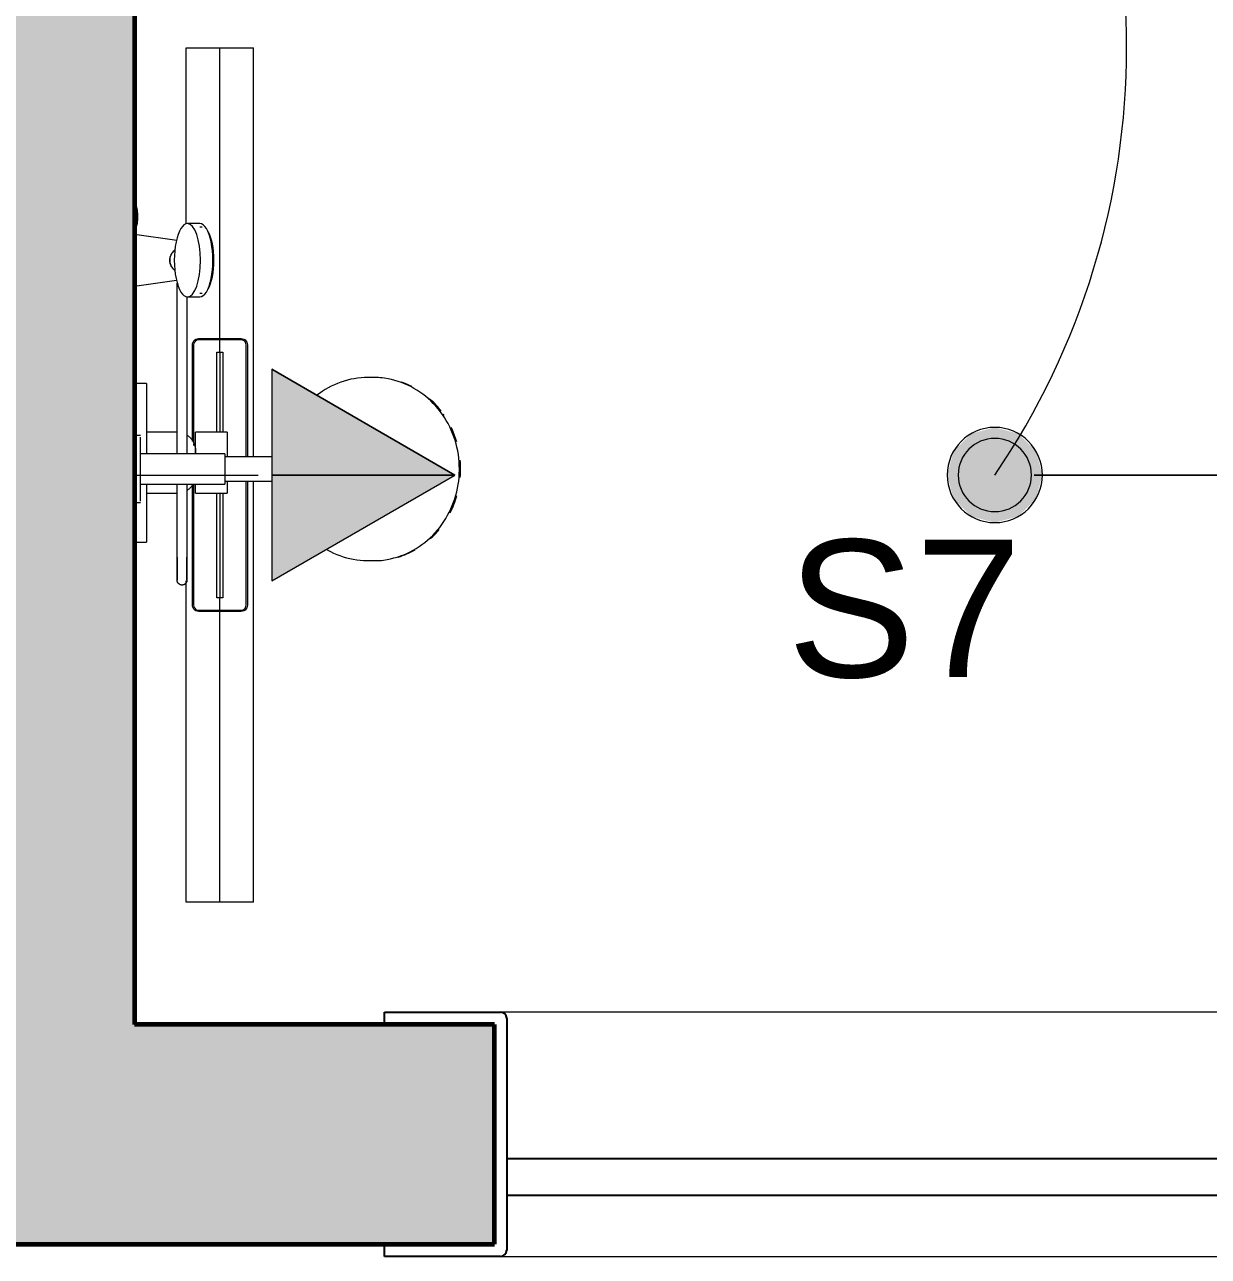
# Model space of a CAD drawing. Header units: millimetres. Extents: x -11245 to 8231, y -22520 to -3800.
# Drawn here: x 2295 to 3265, y -16520 to -15511 of the extents above; entities that cross this region are included whole.
import ezdxf

# ---------------------------------------------------------------- set-up
doc = ezdxf.new("R2010")
doc.units = ezdxf.units.MM
for name, color, linetype, lineweight in [('A-ANNO-DIMS', 211, 'Continuous', 9), ('A-ANNO-DIMS-75', 211, 'Continuous', 9), ('A-ANNO-NOTE', 131, 'Continuous', 9), ('A-DETL-THIN', 151, 'Continuous', 9), ('A-GLAZ', 151, 'Continuous', 9), ('A-WALL', 113, 'Continuous', 25), ('A-WALL-PATT', 111, 'Continuous', 25), ('E-LITE-EQPM', 33, 'Continuous', 9), ('G-ANNO-TEXT', 231, 'Continuous', 9), ('I-FURN', 30, 'Continuous', 9), ('P-SANR-FIXT', 6, 'Continuous', 9)]:
    doc.layers.add(name, color=color, linetype=linetype, lineweight=lineweight)
doc.styles.add('@Arial Unicode MS', font='ARIALUNI.TTF', dxfattribs={"height": 150})
doc.styles.add('Arial_1', font='arial.ttf', dxfattribs={"height": 112.5})
doc.dimstyles.new('CRT_-__Metros_-_Linha_de_chamada_3_5_mm', dxfattribs={"dimscale": 304.8, "dimtxt": 150.876728, "dimasz": 0.492126, "dimexe": 0.246063, "dimexo": 0.0625, "dimgap": 0.123031, "dimtad": 1, "dimlfac": 0.001, "dimrnd": 0.01, "dimzin": 0, "dimdsep": 46, "dimtxsty": '@Arial Unicode MS', "dimblk1": 'OBLIQUE', "dimblk2": 'OBLIQUE', "dimsah": 1, "dimcen": 0.09, "dimdle": 0.246063, "dimazin": 0, "dimtfac": 1, "dimtdec": 4, "dimtix": 1, "dimtmove": 0, "dimatfit": 3, "dimfxl": 1.476378, "dimfxlon": 1, "dimtvp": 1, "dimtolj": 1, "dimtzin": 0, "dimarcsym": 2})
doc.dimstyles.new('CRT_-__Metros_-_Linha_de_chamada_3_5_mm_1', dxfattribs={"dimscale": 304.8, "dimtxt": 150.876728, "dimasz": 0.492126, "dimexe": 0.246063, "dimexo": 0.0625, "dimgap": 0.123031, "dimtad": 1, "dimdec": 0, "dimlfac": 0.1, "dimdsep": 46, "dimtxsty": '@Arial Unicode MS', "dimblk1": 'OBLIQUE', "dimblk2": 'OBLIQUE', "dimsah": 1, "dimcen": 0.09, "dimdle": 0.246063, "dimazin": 0, "dimtfac": 1, "dimtdec": 4, "dimtix": 1, "dimtmove": 0, "dimatfit": 3, "dimfxl": 1.476378, "dimfxlon": 1, "dimtvp": 1, "dimtolj": 1, "dimtzin": 0, "dimarcsym": 2})

# ---------------------------------------------------------------- blocks, each defined once
blk = doc.blocks.new('Janela basculante e folha fixa - 80 x 160 cm-4197855-PONTOS ELÉTRICOS TÉRREO')
at = {"layer": 'A-GLAZ'}
for p, q in [((396.8, 100), (-413.2, 100)), ((401.8, -90), (401.8, 90)), ((-413.2, -100), (396.8, -100))]:
    blk.add_line(p, q, dxfattribs=at)
at = {"layer": 'A-GLAZ', "lineweight": 25}
for p, q in [((391.8, -95), (391.8, 95)), ((396.8, 100), (491.8, 100)), ((491.8, 100), (491.8, 90)), ((391.8, 50), (-408.2, 50)), ((391.8, 20), (391.8, 50)), ((-408.2, 20), (391.8, 20)), ((491.8, -90), (491.8, -100)), ((491.8, -100), (396.8, -100))]:
    blk.add_line(p, q, dxfattribs=at)
for centre, start, end in [((396.8, 95), 90, 180), ((396.8, -95), 180, 270)]:
    blk.add_arc(centre, 5, start, end, dxfattribs=at)
at = {"layer": 'A-GLAZ'}
for points, knots in [([(391.8, 95), (391.8, 95.4), (391.9, 96.1), (392.2, 96.9), (392.5, 97.5), (392.8, 98), (393, 98.3), (393.3, 98.6), (393.7, 98.9), (394, 99.2), (394.4, 99.4), (394.9, 99.6), (395.7, 99.9), (396.4, 100), (396.8, 100)], [-1, -1, -1, -1, -0.833333, -0.75, -0.666667, -0.583333, -0.541667, -0.5, -0.416667, -0.375, -0.333333, -0.25, -0.166667, 0, 0, 0, 0]), ([(396.8, -100), (396.4, -100), (395.7, -99.9), (394.9, -99.6), (394.4, -99.4), (394, -99.2), (393.7, -98.9), (393.3, -98.6), (393, -98.3), (392.8, -98), (392.5, -97.5), (392.2, -96.9), (391.9, -96.1), (391.8, -95.4), (391.8, -95)], [-1, -1, -1, -1, -0.833333, -0.75, -0.666667, -0.625, -0.583333, -0.5, -0.458333, -0.416667, -0.333333, -0.25, -0.166667, 0, 0, 0, 0])]:
    blk.add_open_spline(points, degree=3, knots=knots, dxfattribs=at)
blk = doc.blocks.new('Chuveiro Eden LEED - Único-4865366-PONTOS ELÉTRICOS TÉRREO')
at = {"layer": 'P-SANR-FIXT', "color": 55}
for p, q in [((-27.5, 0), (-27.5, -5)), ((-26.2, -5), (0, -5)), ((-12.5, -5), (-12.5, -74)), ((0, -5), (26.2, -5)), ((12.5, -74), (12.5, -5)), ((27.5, -5), (27.5, 0)), ((149.9, 0), (154.7, -34.4)), ((187.3, -34.6), (192.1, 0)), ((141, -43.4), (141, -53.6)), ((201, -53.6), (201, -43.4)), ((144, -53.6), (144, -55.5)), ((198, -55.5), (198, -53.6)), ((0, -74), (-12.5, -74)), ((-10, -74), (-10, -112.5)), ((12.5, -74), (0, -74)), ((10, -112.5), (10, -74)), ((-75, -191.3), (-75, -195.8)), ((75, -195.8), (75, -191.3)), ((-75, -196.1), (-75, -196.8)), ((75, -196.8), (75, -196.1))]:
    blk.add_line(p, q, dxfattribs=at)
at = {"layer": 'P-SANR-FIXT', "color": 55, "flags": 128}
for points in [[(179.1, -33), (178.9, -32.6), (178.6, -32.3), (178.3, -32), (178, -31.8), (177.7, -31.5), (177.4, -31.2), (177.1, -31), (176.8, -30.7), (176.5, -30.5), (176.1, -30.3), (175.8, -30.1), (175.4, -29.9), (175, -29.7), (174.7, -29.6), (174.3, -29.4), (173.9, -29.3), (173.5, -29.2), (173.1, -29.1), (172.7, -29), (172.3, -29), (171.9, -28.9), (171.5, -28.9), (171.1, -28.9), (170.7, -28.9), (170.3, -28.9), (169.9, -29), (169.5, -29), (169.1, -29.1), (168.7, -29.2), (168.3, -29.3), (167.9, -29.4), (167.5, -29.5), (167.2, -29.7), (166.8, -29.8), (166.4, -30), (166.1, -30.2), (165.7, -30.4), (165.4, -30.6), (165.1, -30.8), (164.7, -31.1), (164.4, -31.3), (164.1, -31.6), (163.8, -31.9), (163.6, -32.2), (163.3, -32.5), (163, -32.8)], [(-91, -43), (-91.2, -43), (-91.3, -43), (-91.5, -43), (-91.6, -42.9), (-91.8, -42.9), (-92, -42.9), (-92.1, -42.8), (-92.3, -42.8), (-92.4, -42.7), (-92.6, -42.7), (-92.7, -42.6), (-92.8, -42.5), (-93, -42.5), (-93.1, -42.4), (-93.3, -42.3), (-93.4, -42.2), (-93.5, -42.1), (-93.6, -42), (-93.8, -41.9), (-93.9, -41.8), (-94, -41.7), (-94.1, -41.5), (-94.2, -41.4), (-94.3, -41.3), (-94.4, -41.2), (-94.4, -41), (-94.5, -40.9), (-94.6, -40.7), (-94.7, -40.6), (-94.7, -40.4), (-94.8, -40.3), (-94.8, -40.1), (-94.9, -40), (-94.9, -39.8), (-94.9, -39.7), (-95, -39.5), (-95, -39.4), (-95, -39.2), (-95, -39), (-95, -38.9), (-95, -38.7), (-95, -38.6), (-95, -38.4), (-94.9, -38.2), (-94.9, -38.1), (-94.9, -37.9), (-94.8, -37.8), (-94.8, -37.6), (-94.7, -37.5), (-94.6, -37.3), (-94.6, -37.2), (-94.5, -37.1), (-94.4, -36.9), (-94.3, -36.8), (-94.2, -36.6), (-94.1, -36.5), (-94, -36.4), (-93.9, -36.3), (-93.8, -36.2), (-93.7, -36.1), (-93.6, -35.9), (-93.5, -35.8), (-93.3, -35.7), (-93.2, -35.7), (-93.1, -35.6), (-92.9, -35.5), (-92.8, -35.4), (-92.6, -35.4), (-92.5, -35.3), (-92.3, -35.2), (-92.2, -35.2), (-92, -35.1), (-91.9, -35.1), (-91.7, -35.1), (-91.6, -35), (-91.4, -35), (-91.2, -35), (-91.1, -35), (-91, -35)], [(-72.2, -35), (-74.8, -35), (-77.2, -35), (-79.5, -35), (-81.5, -35), (-83.4, -35), (-85, -35), (-86.5, -35), (-87.8, -35), (-88.8, -35), (-89.7, -35), (-90.3, -35), (-90.7, -35), (-91, -35), (-91, -35)], [(-91, -35), (-90.9, -35), (-90.6, -35), (-90.1, -35), (-89.3, -35), (-88.4, -35), (-87.2, -35), (-85.9, -35), (-84.3, -35), (-82.6, -35), (-80.7, -35), (-78.5, -35), (-76.2, -35), (-73.7, -35), (-71, -35), (-68.1, -35), (-65.1, -35), (-61.9, -35), (-58.5, -35), (-56.6, -35)], [(-72.2, -35), (-62.1, -35), (-52.8, -35), (-44.2, -35), (-36.3, -35), (-29.2, -35), (-22.8, -35), (-17.2, -35), (-12.5, -35)], [(12.6, -35), (17.7, -35), (22.9, -35), (28.1, -35), (33.3, -35), (38.6, -35), (43.8, -35), (49.1, -35), (54.3, -35), (59.5, -35), (64.6, -35), (69.8, -35), (74.8, -35), (79.9, -35), (84.8, -35), (89.7, -35), (94.5, -35), (99.2, -35), (103.9, -35), (108.4, -35), (112.8, -35), (117.1, -35), (121.3, -35), (125.3, -35), (129.2, -35), (133, -35), (136.6, -35), (140.1, -35), (143.4, -35), (146.5, -35), (149.5, -35), (152.3, -35)], [(-51.6, -43), (-53, -43), (-56.6, -43), (-60.1, -43), (-63.4, -43), (-66.5, -43), (-69.5, -43), (-72.3, -43), (-74.9, -43), (-77.3, -43), (-79.5, -43), (-81.6, -43), (-83.4, -43), (-85.1, -43), (-86.5, -43), (-87.8, -43), (-88.8, -43), (-89.7, -43), (-90.3, -43), (-90.8, -43), (-91, -43), (-91, -43)], [(-91, -43), (-90.9, -43), (-90.6, -43), (-90.1, -43), (-89.3, -43), (-88.4, -43), (-87.2, -43), (-85.9, -43), (-84.3, -43), (-82.6, -43), (-80.7, -43), (-78.5, -43), (-76.2, -43), (-73.7, -43), (-72.2, -43)], [(-12.5, -43), (-14.4, -43), (-19.6, -43), (-25.5, -43), (-32.2, -43), (-39.6, -43), (-47.8, -43), (-56.8, -43), (-66.4, -43), (-72.2, -43)], [(141.3, -43), (138.5, -43), (135, -43), (131.3, -43), (127.4, -43), (123.5, -43), (119.4, -43), (115.1, -43), (110.8, -43), (106.3, -43), (101.7, -43), (97.1, -43), (92.3, -43), (87.5, -43), (82.5, -43), (77.6, -43), (72.5, -43), (67.4, -43), (62.3, -43), (57.1, -43), (51.9, -43), (46.7, -43), (41.4, -43), (36.2, -43), (30.9, -43), (25.7, -43), (20.5, -43), (15.4, -43), (12.5, -43)], [(75, -191.3), (74.9, -188.5), (74.8, -185.7), (74.5, -182.9), (74, -180.1), (73.5, -177.3), (72.8, -174.5), (72.1, -171.8), (71.2, -169.1), (70.2, -166.4), (69.1, -163.8), (67.8, -161.2), (66.5, -158.7), (65.1, -156.2), (63.5, -153.8), (61.9, -151.5), (60.4, -149.5)], [(-66.1, -158), (-67.5, -160.6), (-68.8, -163.1), (-69.9, -165.7), (-70.9, -168.4), (-71.8, -171.1), (-72.6, -173.8), (-73.3, -176.5), (-73.9, -179.3), (-74.4, -182.1), (-74.7, -184.9), (-74.9, -187.7), (-75, -190.5), (-75, -191.3)], [(-75, -195.8), (-74.9, -198.6), (-74.8, -201.4), (-74.5, -204.2), (-74, -207), (-73.5, -209.8), (-72.8, -212.5), (-72.1, -215.3), (-71.2, -218), (-70.2, -220.6), (-69.1, -223.2), (-67.8, -225.8), (-66.5, -228.4), (-65.1, -230.8), (-63.5, -233.2), (-61.9, -235.6), (-60.1, -237.9), (-58.3, -240.1), (-56.4, -242.3), (-54.3, -244.4), (-52.2, -246.4), (-50, -248.3), (-47.8, -250.1), (-45.4, -251.9), (-43, -253.6), (-40.5, -255.1), (-37.9, -256.6), (-35.3, -258), (-32.7, -259.3), (-29.9, -260.4), (-27.2, -261.5), (-24.3, -262.5), (-21.5, -263.3), (-18.6, -264.1), (-15.7, -264.7), (-12.7, -265.3), (-9.8, -265.7), (-6.8, -266), (-3.8, -266.2), (-0.8, -266.3), (0, -266.3)], [(0, -266.3), (3, -266.2), (6, -266.1), (9, -265.8), (11.9, -265.4), (14.9, -264.9), (17.8, -264.3), (20.7, -263.6), (23.6, -262.7), (26.4, -261.8), (29.2, -260.7), (31.9, -259.6), (34.6, -258.3), (37.2, -257), (39.8, -255.5), (42.3, -254), (44.8, -252.4), (47.1, -250.6), (49.4, -248.8), (51.6, -246.9), (53.8, -244.9), (55.8, -242.9), (57.8, -240.7), (59.7, -238.5), (61.4, -236.2), (63.1, -233.9), (64.7, -231.5), (66.1, -229), (67.5, -226.5), (68.8, -223.9), (69.9, -221.3), (70.9, -218.7), (71.8, -216), (72.6, -213.3), (73.3, -210.5), (73.9, -207.8), (74.4, -205), (74.7, -202.2), (74.9, -199.3), (75, -196.5), (75, -195.8)]]:
    blk.add_lwpolyline(points, dxfattribs=at)
at = {"layer": 'P-SANR-FIXT', "color": 55}
for start, end in [(120, 138.3523), (40.5588, 60)]:
    blk.add_arc((171, -39), 10.1, start, end, dxfattribs=at)
for centre, major_axis, ratio, start_param, end_param in [((171, -43.4), (30, 0), 0.358368, 0, 3.141593), ((171, -43.4), (30, 0), 0.358368, 3.141593, 6.283185), ((171, -53.6), (-30, 0), 0.358368, 0, 3.141593), ((171, -55.5), (27, 0), 0.358368, 3.665191, 5.759587), ((0, -196.1), (75, 0), 0.939693, 3.069852, 3.086779), ((0, -196.1), (75, 0), 0.939693, 3.141593, 3.216912), ((0, -196.8), (75, 0), 0.939693, 3.141593, 3.22102), ((0, -196.8), (75, 0), 0.939693, 6.1947, 6.283185), ((0, -196.1), (75, 0), 0.939693, 6.207866, 6.283185), ((0, -196.8), (75, 0), 0.939693, 3.418987, 3.633124), ((0, -196.1), (75, 0), 0.939693, 3.430409, 3.632686), ((0, -196.8), (75, 0), 0.939693, 5.833936, 5.962879), ((0, -196.1), (75, 0), 0.939693, 5.838912, 5.947339), ((0, -196.1), (75, 0), 0.939693, 5.398895, 5.59377), ((0, -196.8), (75, 0), 0.939693, 3.848701, 3.992228), ((0, -196.1), (75, 0), 0.939693, 3.867104, 4.013852), ((0, -196.8), (75, 0), 0.939693, 5.397459, 5.576077), ((0, -196.8), (75, 0), 0.939693, 4.212905, 4.419664), ((0, -196.1), (75, 0), 0.939693, 4.260593, 4.418447), ((0, -196.8), (75, 0), 0.939693, 5.013114, 5.184246), ((0, -196.1), (75, 0), 0.939693, 5.045881, 5.164195), ((0, -196.8), (75, 0), 0.939693, 5.338934, 5.355983), ((0, -196.8), (75, 0), 0.939693, 4.619375, 4.712389), ((0, -196.1), (75, 0), 0.939693, 4.649321, 4.712389), ((0, -196.1), (-75, 0), 0.939693, 1.570796, 1.634274), ((0, -196.8), (-75, 0), 0.939693, 1.570796, 1.669708)]:
    blk.add_ellipse(centre, major_axis=major_axis, ratio=ratio, start_param=start_param, end_param=end_param, dxfattribs=at)
for points, knots in [([(163, -32.8), (163.2, -32.6), (163.4, -32.4), (163.8, -32), (164.2, -31.6), (164.6, -31.2), (165, -30.9), (165.5, -30.5), (165.9, -30.2), (166.6, -29.9), (167.5, -29.5), (169, -29), (170.2, -28.9), (171, -28.9)], [-0.5714286, -0.5714286, -0.5714286, -0.5714286, -0.5357143, -0.5, -0.4642857, -0.4285714, -0.3928571, -0.3571429, -0.3214286, -0.2857143, -0.2142857, -0.1428571, 0, 0, 0, 0]), ([(171, -28.9), (171.8, -28.9), (173, -29), (174.5, -29.5), (175.4, -29.9), (176.1, -30.2), (176.5, -30.5), (177, -30.9), (177.4, -31.2), (177.8, -31.6), (178.2, -32), (178.6, -32.4), (178.8, -32.6), (179, -32.8)], [-1, -1, -1, -1, -0.8571429, -0.7857143, -0.7142857, -0.6785714, -0.6428571, -0.6071429, -0.5714286, -0.5357143, -0.5, -0.4642857, -0.4285714, -0.4285714, -0.4285714, -0.4285714])]:
    blk.add_open_spline(points, degree=3, knots=knots, dxfattribs=at)
blk = doc.blocks.new('Lâmpada Redonda Embutida - Iluminação-4448281-PONTOS ELÉTRICOS TÉRREO')
at = {"layer": 'E-LITE-EQPM'}
for points in [[(30, 0), (39, 0), (33.8, 19.5), (19.5, 33.8), (0, 39), (-19.5, 33.8), (-33.8, 19.5), (-39, 0), (-30, 0), (-24.3, 17.6), (-9.3, 28.5), (9.3, 28.5), (24.3, 17.6)], [(0, 0), (30, 0), (24.3, 17.6), (9.3, 28.5), (-9.3, 28.5), (-24.3, 17.6), (-30, 0), (-21.6, 0)], [(0, -39), (19.5, -33.8), (33.8, -19.5), (39, 0), (30, 0), (24.3, -17.6), (9.3, -28.5), (-9.3, -28.5), (-24.3, -17.6), (-30, 0), (-39, 0), (-33.8, -19.5), (-19.5, -33.8), (-3.8, -38)], [(9.3, -28.5), (24.3, -17.6), (30, 0), (-30, 0), (-24.3, -17.6), (-9.3, -28.5)]]:
    blk.add_hatch(color=133, dxfattribs=at).paths.add_polyline_path(points)
for radius, start, end in [(39, 360, 180), (30, 0, 180), (39, 180, 360), (30, 180, 0)]:
    blk.add_arc((0, 0), radius, start, end, dxfattribs=at)
blk = doc.blocks.new('Ralo Linear TECEdrainprofile - Rosé Gold-4414653-PONTOS ELÉTRICOS TÉRREO')
at = {"layer": 'P-SANR-FIXT', "color": 55}
for p, q in [((-350, 0), (-350, 27.5)), ((-350, 27.5), (-86.7, 27.5)), ((-106.7, 22.5), (-7.5, 22.5)), ((-7.5, 21.5), (-106.7, 21.5)), ((25.5, 21.5), (24.2, 21.5)), ((106.7, 21.5), (26.1, 21.5)), ((27.7, 22.5), (106.7, 22.5)), ((205.6, 27.5), (350, 27.5)), ((350, 27.5), (350, 0)), ((-111.7, 0), (-111.7, 17.5)), ((-110.7, 17.5), (-110.7, 0)), ((110.7, 0), (110.7, 17.5)), ((111.7, 17.5), (111.7, 0)), ((-100.7, 0), (-100.7, 2.5)), ((-100.7, 2.5), (-15, 2.5)), ((35, 2.5), (100.7, 2.5)), ((100.7, 2.5), (100.7, 0)), ((-350, -27.5), (-350, 0)), ((-350, 0), (-111.7, 0)), ((-110.7, 0), (-111.7, 0)), ((-111.7, -17.5), (-111.7, 0)), ((-110.7, 0), (-100.7, 0)), ((-110.7, 0), (-110.7, -17.5)), ((-15, 0), (-100.7, 0)), ((-100.7, -2.5), (-100.7, 0)), ((-15, -2.5), (-100.7, -2.5)), ((100.7, 0), (35, 0)), ((100.7, -2.5), (35, -2.5)), ((100.7, 0), (110.7, 0)), ((100.7, 0), (100.7, -2.5)), ((111.7, 0), (110.7, 0)), ((110.7, -17.5), (110.7, 0)), ((111.7, 0), (350, 0)), ((111.7, 0), (111.7, -17.5)), ((350, 0), (350, -27.5)), ((-350, -27.5), (-5.1, -27.5)), ((-106.7, -21.5), (-5, -21.5)), ((-5, -22.5), (-106.7, -22.5)), ((14.7, -27.5), (350, -27.5)), ((14.9, -21.5), (106.7, -21.5)), ((106.7, -22.5), (14.9, -22.5))]:
    blk.add_line(p, q, dxfattribs=at)
at = {"layer": 'P-SANR-FIXT', "color": 55, "flags": 128}
for points in [[(-111.7, 17.5), (-111.5, 18.6), (-111.2, 19.7), (-110.6, 20.6), (-109.8, 21.4), (-108.8, 22), (-107.8, 22.4), (-106.7, 22.5)], [(-106.7, 21.5), (-107.6, 21.4), (-108.4, 21.1), (-109.2, 20.6), (-109.8, 20), (-110.3, 19.2), (-110.6, 18.4), (-110.7, 17.5)], [(106.7, 22.5), (107.8, 22.4), (108.8, 22), (109.8, 21.4), (110.6, 20.6), (111.2, 19.7), (111.5, 18.6), (111.7, 17.5)], [(110.7, 17.5), (110.6, 18.4), (110.3, 19.2), (109.8, 20), (109.2, 20.6), (108.4, 21.1), (107.6, 21.4), (106.7, 21.5)], [(-106.7, -22.5), (-107.8, -22.4), (-108.8, -22), (-109.8, -21.4), (-110.6, -20.6), (-111.2, -19.7), (-111.5, -18.6), (-111.7, -17.5)], [(-110.7, -17.5), (-110.6, -18.4), (-110.3, -19.2), (-109.8, -20), (-109.2, -20.6), (-108.4, -21.1), (-107.6, -21.4), (-106.7, -21.5)], [(111.7, -17.5), (111.5, -18.6), (111.2, -19.7), (110.6, -20.6), (109.8, -21.4), (108.8, -22), (107.8, -22.4), (106.7, -22.5)], [(106.7, -21.5), (107.6, -21.4), (108.4, -21.1), (109.2, -20.6), (109.8, -20), (110.3, -19.2), (110.6, -18.4), (110.7, -17.5)]]:
    blk.add_lwpolyline(points, dxfattribs=at)
blk = doc.blocks.new('Kit para Cabelos - Único-4480145-PONTOS ELÉTRICOS TÉRREO')
at = {"layer": 'I-FURN', "color": 254, "flags": 128}
for points in [[(-23.8, 30.1), (-25, 30.6), (-26.2, 31.1), (-27.5, 31.5), (-28.8, 31.8), (-30, 32.1), (-31.3, 32.4), (-32.6, 32.6), (-33.9, 32.7), (-35.2, 32.8), (-36.5, 32.8), (-37.9, 32.8), (-39.2, 32.8), (-40.5, 32.6), (-41.8, 32.5), (-43.1, 32.3), (-44.4, 32), (-45.6, 31.7), (-46.9, 31.3), (-48.1, 30.9), (-49.4, 30.4), (-50.3, 30)], [(-26.5, 30.3), (-27.7, 30.7), (-29, 31), (-30.2, 31.3), (-31.5, 31.5), (-32.7, 31.7), (-34, 31.9), (-35.3, 32), (-36.6, 32), (-37.8, 32), (-39.1, 31.9), (-40.4, 31.8), (-41.7, 31.6), (-42.9, 31.4), (-44.2, 31.2), (-45.4, 30.8), (-46.6, 30.5), (-47.9, 30.1)]]:
    blk.add_lwpolyline(points, dxfattribs=at)
at = {"layer": 'I-FURN', "color": 254}
blk.add_arc((-36.9, 0), 32, 72, 73.8457, dxfattribs=at)
blk = doc.blocks.new('MONOCOMANDO CHUVEIRO - MONOCOMANDO CHUVEIRO-4681074-PONTOS ELÉTRICOS TÉRREO')
at = {"layer": 'I-FURN', "color": 254}
for p, q in [((-65, 0), (-65, -10)), ((-17.7, -10), (-65, -10)), ((-25, -10), (-25, -35)), ((65, -10), (7.4, -10)), ((25, -35), (25, -10)), ((65, -10), (65, 0)), ((-25, -50), (-25, -76)), ((-25, -50), (-17.7, -50)), ((7.3, -50), (25, -50)), ((25, -76), (25, -50)), ((-15.2, -76), (-25, -76)), ((25, -76), (4.9, -76))]:
    blk.add_line(p, q, dxfattribs=at)
at = {"layer": 'I-FURN', "color": 254, "flags": 128}
for points in [[(-17.5, -48), (-18, -47.7), (-18.5, -47.4), (-19, -47), (-19.4, -46.7), (-19.9, -46.3), (-20.3, -45.9), (-20.8, -45.5), (-21.2, -45), (-21.6, -44.6), (-21.9, -44.1), (-22.3, -43.6), (-22.6, -43.1)], [(7.4, -50), (7.7, -50), (8, -50), (8.2, -50), (8.4, -50), (8.6, -50), (8.8, -50), (9, -50), (9.2, -50), (9.3, -50), (9.5, -50), (9.6, -50), (9.7, -50), (9.8, -50), (9.9, -50), (9.9, -50), (10, -50), (10, -50), (10, -50)], [(10, -50), (10, -50), (10, -50), (9.9, -50), (9.9, -50), (9.8, -50), (9.7, -50), (9.6, -50), (9.5, -50), (9.4, -50), (9.2, -50), (9, -50), (8.9, -50), (8.7, -50), (8.5, -50), (8.3, -50), (8, -50), (7.8, -50), (7.5, -50)], [(22.7, -43), (22.4, -43.5), (22, -44), (21.7, -44.4), (21.3, -44.9), (20.9, -45.3), (20.5, -45.8), (20, -46.2), (19.6, -46.6), (19.1, -46.9), (18.6, -47.3), (18.1, -47.6), (17.6, -47.9), (17.1, -48.2), (16.5, -48.5), (16, -48.8), (15.4, -49), (14.9, -49.2), (14.3, -49.4), (13.7, -49.5), (13.1, -49.7), (12.5, -49.8), (12, -49.9), (11.4, -49.9), (10.8, -50), (10.2, -50), (10, -50)]]:
    blk.add_lwpolyline(points, dxfattribs=at)
blk = doc.blocks.new('DIMBLOCK30-PONTOS ELÉTRICOS TÉRREO')
at = {"layer": 'A-ANNO-DIMS-75', "lineweight": 18}
for p, q in [((3572.7, -14529.7), (3497.7, -14454.7)), ((3572.7, -14529.7), (3647.7, -14604.7)), ((3572.7, -15879.7), (3497.7, -15804.7)), ((3572.7, -15879.7), (3647.7, -15954.7))]:
    blk.add_line(p, q, dxfattribs=at)
at = {"layer": 'A-ANNO-DIMS-75'}
for p, q in [((3122.7, -14529.7), (3647.7, -14529.7)), ((3572.7, -14529.7), (3122.7, -14529.7)), ((3572.7, -14529.7), (3572.7, -15879.7)), ((3122.7, -15879.7), (3647.7, -15879.7)), ((3572.7, -15879.7), (3122.7, -15879.7))]:
    blk.add_line(p, q, dxfattribs=at)
at = {"layer": 'A-ANNO-DIMS-75', "color": 0, "insert": (3340.5, -15407.6), "char_height": 150, "width": 487.012, "attachment_point": 1, "rotation": 90, "line_spacing_factor": 1.117605, "style": '@Arial Unicode MS'}
blk.add_mtext('1,35', dxfattribs=at)
blk = doc.blocks.new('_Oblique')
at = {"color": 0, "linetype": 'ByBlock', "lineweight": -2}
blk.add_line((-0.5, -0.5), (0.5, 0.5), dxfattribs=at)
blk = doc.blocks.new('DIMBLOCK31-PONTOS ELÉTRICOS TÉRREO')
at = {"layer": 'A-ANNO-DIMS-75', "lineweight": 18}
for p, q in [((3572.7, -15879.7), (3497.7, -15804.7)), ((3572.7, -15879.7), (3647.7, -15954.7)), ((3572.7, -16329.7), (3497.7, -16254.7)), ((3572.7, -16329.7), (3647.7, -16404.7))]:
    blk.add_line(p, q, dxfattribs=at)
at = {"layer": 'A-ANNO-DIMS-75'}
for p, q in [((3122.7, -15879.7), (3647.7, -15879.7)), ((3572.7, -15879.7), (3122.7, -15879.7)), ((3572.7, -15879.7), (3572.7, -16404.7)), ((4022.7, -16329.7), (3497.7, -16329.7)), ((3572.7, -16329.7), (4022.7, -16329.7))]:
    blk.add_line(p, q, dxfattribs=at)
at = {"layer": 'A-ANNO-DIMS-75', "color": 0, "insert": (3340.5, -16220.8), "char_height": 150, "width": 278.81, "attachment_point": 1, "rotation": 90, "line_spacing_factor": 1.117605, "style": '@Arial Unicode MS'}
blk.add_mtext('45', dxfattribs=at)

msp = doc.modelspace()

# ---------------------------------------------------------------- hatches: boundary and pattern name
at = {"layer": 'A-ANNO-NOTE'}
for points in [[(2627.438, -15879.651), (2647.88, -15879.651), (2497.88, -15793.048), (2497.88, -15879.651), (2539.171, -15879.651)], [(2497.88, -15966.253), (2647.88, -15879.651), (2497.88, -15879.651)]]:
    msp.add_hatch(color=256, dxfattribs=at).paths.add_polyline_path(points)
at = {"layer": 'A-WALL-PATT'}
h = msp.add_hatch(color=256, dxfattribs=at)
h.paths.add_polyline_path([(2205.38, -16329.651), (2385.38, -16329.651), (2385.38, -16207.263), (2205.38, -16207.263)])
h.paths.add_polyline_path([(2205.38, -15547.263), (2385.38, -15547.263), (2385.38, -13329.651), (2205.38, -13329.651), (2205.38, -15498.74)])
h.paths.add_polyline_path([(2385.38, -13149.651), (2385.38, -13074.651), (2205.38, -13074.651), (2205.38, -13149.651), (2362.637, -13149.651)])
h.paths.add_polyline_path([(2205.38, -12224.651), (2385.38, -12224.651), (2385.38, -12149.651), (2205.38, -12149.651)])
msp.add_hatch(color=256, dxfattribs=at).paths.add_polyline_path([(2205.38, -16207.263), (2385.38, -16207.263), (2385.38, -15547.263), (2205.38, -15547.263), (2205.38, -16162.738)])
h = msp.add_hatch(color=256, dxfattribs=at)
h.paths.add_polyline_path([(5893.32, -16509.651), (6355.38, -16509.651), (6355.38, -16329.651), (5485.38, -16329.651), (5485.38, -16509.651), (5540.252, -16509.651)])
h.paths.add_polyline_path([(1910.38, -16509.651), (2680.38, -16509.651), (2680.38, -16329.651), (1910.38, -16329.651)])
h.paths.add_polyline_path([(1090.38, -16509.651), (1090.38, -16329.651), (795.38, -16329.651), (795.38, -16509.651), (950.363, -16509.651)])
h.paths.add_polyline_path([(3774.91, -16509.651), (4665.38, -16509.651), (4665.38, -16329.651), (3500.38, -16329.651), (3500.38, -16509.651)])

# ---------------------------------------------------------------- linework, layer by layer
at = {"layer": 'A-ANNO-NOTE'}
for p, q in [((2647.88, -15879.651), (2497.88, -15793.048)), ((2497.88, -15793.048), (2497.88, -15879.651)), ((2497.88, -15793.048), (2497.88, -15966.253)), ((2497.88, -15793.048), (2647.88, -15879.651)), ((2385.38, -15879.651), (2486.63, -15879.651)), ((2497.88, -15879.651), (2497.88, -15966.253)), ((2497.88, -15966.253), (2647.88, -15879.651)), ((2647.88, -15879.651), (2497.88, -15879.651)), ((2497.88, -15879.651), (2647.88, -15879.651)), ((2497.88, -15966.253), (2647.88, -15879.651))]:
    msp.add_line(p, q, dxfattribs=at)
at = {"layer": 'A-DETL-THIN'}
msp.add_arc((2577.126, -15529.651), 621.232, 325.709007, 34.290993, dxfattribs=at)
at = {"layer": 'A-WALL', "lineweight": 60}
for p, q in [((2385.38, -13329.651), (2385.38, -16329.651)), ((2680.38, -16329.651), (2385.38, -16329.651)), ((2680.38, -16509.651), (2680.38, -16329.651)), ((1910.38, -16509.651), (2680.38, -16509.651))]:
    msp.add_line(p, q, dxfattribs=at)

# ---------------------------------------------------------------- block references
at = {"layer": 'A-GLAZ', "rotation": 180}
msp.add_blockref('Janela basculante e folha fixa - 80 x 160 cm-4197855-PONTOS ELÉTRICOS TÉRREO', (3082.191, -16419.651), dxfattribs=at)
at = {"layer": 'E-LITE-EQPM'}
msp.add_blockref('Lâmpada Redonda Embutida - Iluminação-4448281-PONTOS ELÉTRICOS TÉRREO', (3090.38, -15879.651), dxfattribs=at)
at = {"layer": 'I-FURN', "color": 254}
for name, p, rotation in [('Kit para Cabelos - Único-4480145-PONTOS ELÉTRICOS TÉRREO', (2355.38, -15704.651), 269.9999999999997), ('MONOCOMANDO CHUVEIRO - MONOCOMANDO CHUVEIRO-4681074-PONTOS ELÉTRICOS TÉRREO', (2385.38, -15869.651), 89.9999999999999)]:
    msp.add_blockref(name, p, dxfattribs=dict(at, rotation=rotation))
at = {"layer": 'P-SANR-FIXT', "color": 55}
for name, p, rotation in [('Ralo Linear TECEdrainprofile - Rosé Gold-4414653-PONTOS ELÉTRICOS TÉRREO', (2455.38, -15879.651), 90), ('Chuveiro Eden LEED - Único-4865366-PONTOS ELÉTRICOS TÉRREO', (2385.38, -15874.78), 89.9999999999999)]:
    msp.add_blockref(name, p, dxfattribs=dict(at, rotation=rotation))

# ---------------------------------------------------------------- texts
at = {"layer": 'G-ANNO-TEXT', "color": 33, "insert": (2920.222, -15932.707), "char_height": 112.5, "width": 234.49359, "attachment_point": 1, "style": 'Arial_1'}
msp.add_mtext('S7', dxfattribs=at)

# ---------------------------------------------------------------- dimensions: what is measured, and where the dimension line sits
at = {"layer": 'A-ANNO-DIMS'}
for base, p1, p2, dimstyle, override, picture, middle in [((3572.689, -15879.651), (3122.689, -14529.651), (3122.689, -15879.651), 'CRT_-__Metros_-_Linha_de_chamada_3_5_mm', {"dimpost": '<>', "dimfxl": 1350}, 'DIMBLOCK30-PONTOS ELÉTRICOS TÉRREO', (3458.552, -15204.651)), ((3572.689, -16329.651), (3122.689, -15879.651), (4022.689, -16329.651), 'CRT_-__Metros_-_Linha_de_chamada_3_5_mm_1', {"dimpost": '<>', "dimfxl": 1006.23059}, 'DIMBLOCK31-PONTOS ELÉTRICOS TÉRREO', (3458.91, -16104.651))]:
    dim = msp.add_linear_dim(base=base, p1=p1, p2=p2, angle=90, dimstyle=dimstyle, override=override, dxfattribs=at)
    dim.commit()
    dim.dimension.update_dxf_attribs({"geometry": picture, "text_midpoint": middle})

doc.saveas('drawing.dxf')
